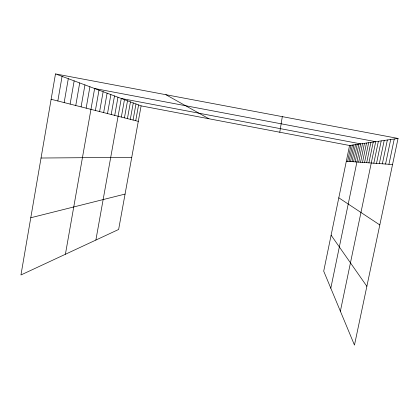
<?xml version="1.0" encoding="UTF-8"?>
<svg xmlns="http://www.w3.org/2000/svg" width="419" height="419" viewBox="0 0 419 419"><rect width="100%" height="100%" fill="white"/><g stroke="black" fill="none" stroke-linecap="round" stroke-linejoin="round"><path stroke-width="0.63" d="M279.777 132.231L282.312 116.634M55.486 73.906L20.95 274.974L118.635 229.465L141.103 105.876L55.486 73.906L398.05 138.438L354.469 345.094L323.709 271.166L349.561 145.493L398.05 138.438M57.838 100.979L62.08 76.368M64.154 102.582L68.297 78.688M70.12 104.09L74.158 80.877M75.755 105.52L79.699 82.946M81.092 106.871L84.942 84.905M86.152 108.154L89.912 86.759M65.406 254.26L94.631 88.524L375.712 141.69L340.369 311.207M95.391 110.496L98.989 90.153M99.617 111.564L103.142 91.703M103.65 112.585L107.102 93.18M107.505 113.559L110.888 94.594M111.192 114.497L114.502 95.946M114.717 115.387L117.969 97.239M95.872 240.066L121.285 98.475L360.665 143.874L330.806 288.22M121.337 117.063L124.464 99.664M124.443 117.854L127.517 100.806M127.434 118.608L130.45 101.901M130.304 119.336L133.268 102.954M133.064 120.038L135.976 103.964M135.725 120.709L138.589 104.939M347.66 161.336L350.965 145.288M349.053 161.435L352.421 145.074M350.504 161.535L353.94 144.854M352.007 161.645L355.522 144.623M353.578 161.755L357.166 144.387M355.212 161.875L358.879 144.136M358.695 162.122L362.529 143.607M360.555 162.253L364.478 143.324M362.498 162.394L366.52 143.026M364.535 162.541L368.657 142.717M366.672 162.692L370.894 142.387M368.909 162.85L373.245 142.046M373.816 163.201L378.388 141.297M376.508 163.394L381.217 140.889M379.352 163.599L384.202 140.454M382.364 163.813L387.36 139.993M385.553 164.038L390.707 139.506M388.942 164.279L394.263 138.988M30.781 217.749L125.066 194.076M41.036 158.021L131.749 157.319M346.319 161.236L392.545 164.541M141.103 105.876L349.561 145.493M51.128 99.282L138.291 121.358M165.872 94.699L208.908 118.766M338.798 197.815L379.808 224.935M331.11 235.19L366.866 286.318"/></g></svg>
